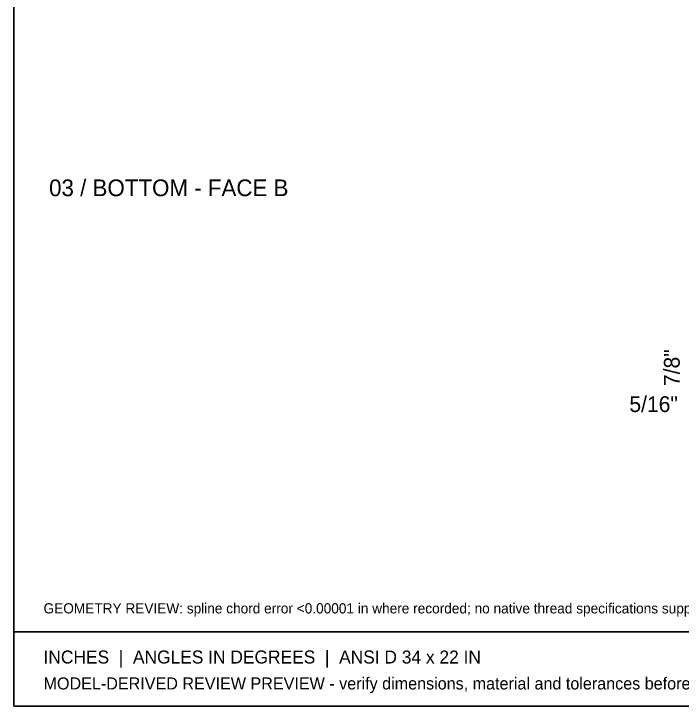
# Model space of a CAD drawing. Header units: inches. Extents: x 0.5 to 33.5, y 0.5 to 21.5.
# Drawn here: x 0.47 to 10.48, y 0.47 to 10.84 of the extents above; entities that cross this region are included whole.
import ezdxf
from ezdxf.enums import TextEntityAlignment as Align

# ---------------------------------------------------------------- set-up
doc = ezdxf.new("R2010")
doc.units = ezdxf.units.IN
doc.header["$MEASUREMENT"] = 0

msp = doc.modelspace()

# ---------------------------------------------------------------- linework, layer by layer
at = {"layer": 'OUTLINE'}
for p, q in [((0.472, 0.472), (0.472, 21.528)), ((0.472, 1.583), (33.528, 1.583)), ((33.528, 0.472), (0.472, 0.472))]:
    msp.add_line(p, q, dxfattribs=at)

# ---------------------------------------------------------------- texts
at = {"layer": 'ANNOTATION'}
for s, height, p in [('03 / BOTTOM - FACE B', 0.25, (1, 8.111)), ('GEOMETRY REVIEW: spline chord error <0.00001 in where recorded; no native thread specifications supplied.', 0.152778, (0.917, 1.861)), ('INCHES  |  ANGLES IN DEGREES  |  ANSI D 34 x 22 IN', 0.19444, (0.917, 1.111)), ('MODEL-DERIVED REVIEW PREVIEW - verify dimensions, material and tolerances before fabrication.', 0.18056, (0.917, 0.722))]:
    msp.add_text(s, height=height, dxfattribs=at).set_placement(p)
msp.add_text('7/8"', height=0.2361, rotation=90, dxfattribs=at).set_placement((10.444, 5.542), align=Align.CENTER)
msp.add_text('5/16"', height=0.2361, dxfattribs=at).set_placement((10.417, 4.878), align=Align.RIGHT)

doc.saveas('drawing.dxf')
